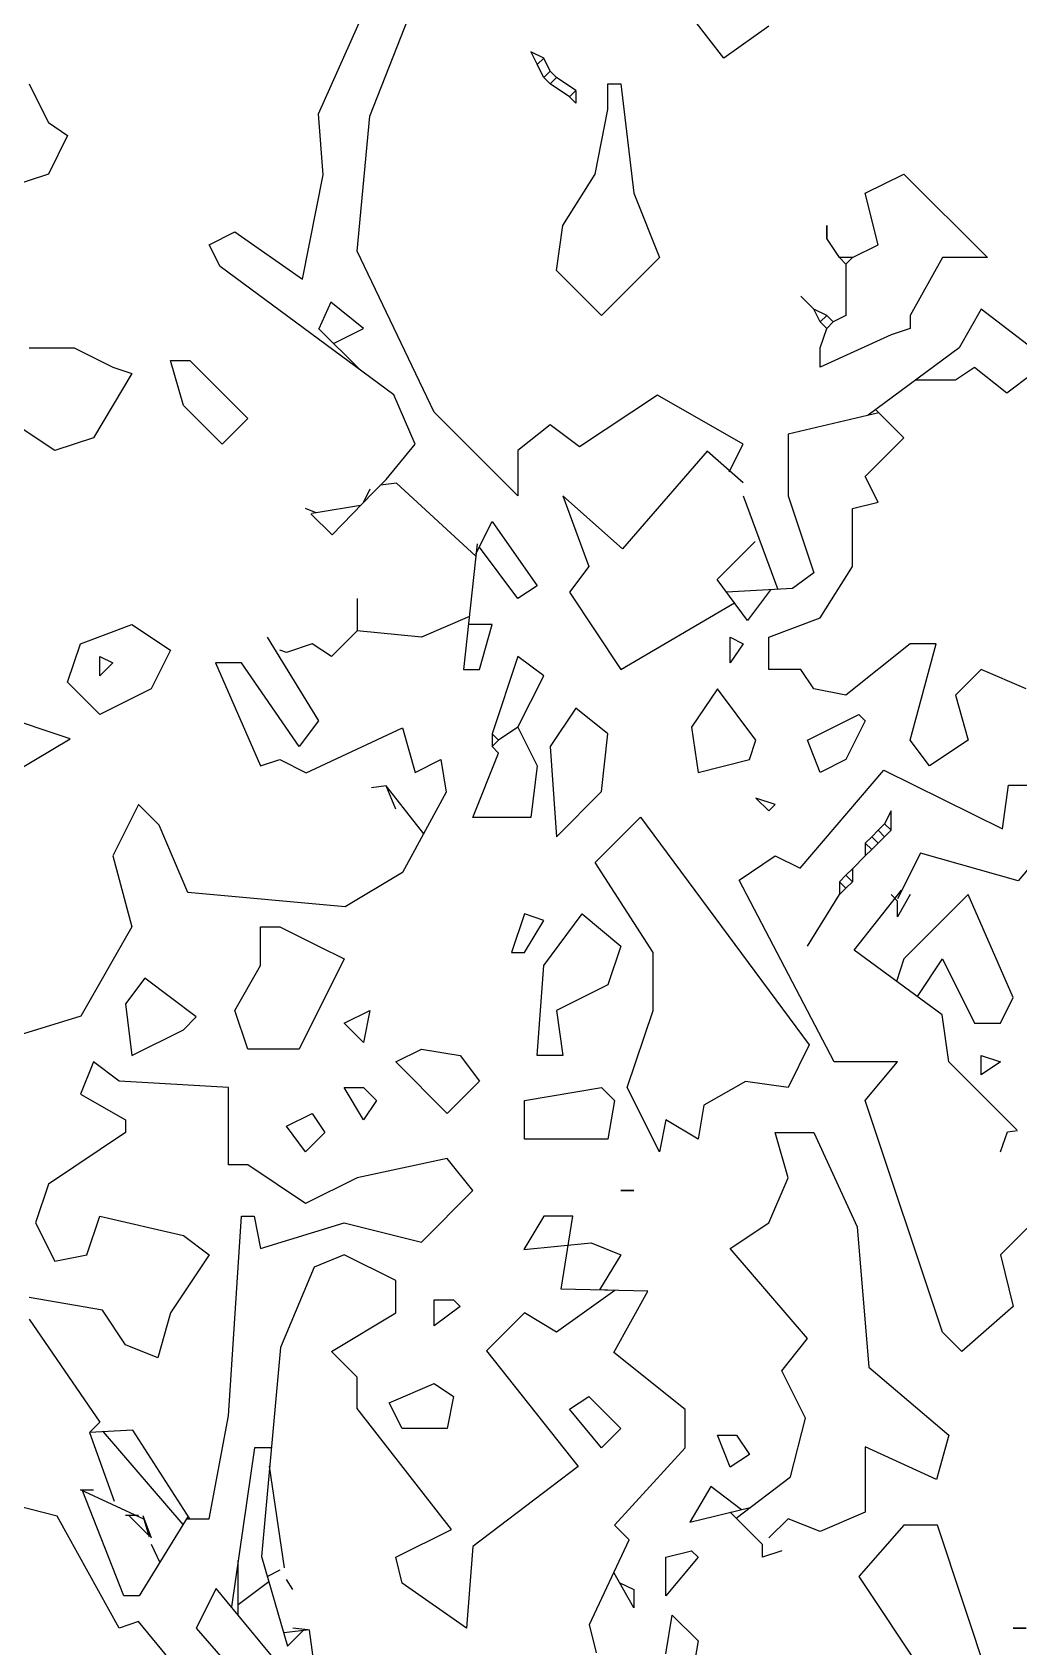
# Model space of a CAD drawing. Header units: millimetres. Extents: x 1211.91 to 1219.54, y 1029.16 to 1038.08.
# Drawn here: x 1213.83 to 1214.235, y 1035.66 to 1036.323 of the extents above; entities that cross this region are included whole.
import ezdxf

# ---------------------------------------------------------------- set-up
doc = ezdxf.new("R2010")
doc.units = ezdxf.units.MM
doc.header["$MEASUREMENT"] = 0
for name, color, linetype in [('Hojas01', 94, 'CONTINUOUS'), ('Hojas02', 62, 'CONTINUOUS'), ('Tronco', 34, 'CONTINUOUS')]:
    doc.layers.add(name, color=color, linetype=linetype)

msp = doc.modelspace()

# ---------------------------------------------------------------- linework, layer by layer
at = {"layer": 'Hojas01', "linetype": 'Continuous'}
for p, q in [((1214.21936, 1036.20922), (1214.21039, 1036.19338)), ((1214.25368, 1036.18282), (1214.21936, 1036.20922)), ((1214.21039, 1036.19338), (1214.17303, 1036.16566)), ((1214.19257, 1036.18018), (1214.2088, 1036.18018)), ((1214.2088, 1036.18018), (1214.21672, 1036.18546)), ((1214.21672, 1036.18546), (1214.22992, 1036.1749)), ((1214.22992, 1036.1749), (1214.24048, 1036.18282)), ((1214.08657, 1036.17385), (1214.05449, 1036.15273)), ((1214.12168, 1036.15378), (1214.08657, 1036.17385)), ((1214.17739, 1036.16672), (1214.14016, 1036.15788)), ((1214.18768, 1036.15642), (1214.17607, 1036.16804)), ((1214.04248, 1036.1617), (1214.02928, 1036.15114)), ((1214.05449, 1036.15273), (1214.04248, 1036.1617)), ((1214.11601, 1036.14243), (1214.12168, 1036.15378)), ((1214.14016, 1036.15788), (1214.14016, 1036.13266)), ((1214.17184, 1036.14058), (1214.18768, 1036.15642)), ((1214.02928, 1036.15114), (1214.02928, 1036.13266)), ((1214.1069, 1036.15088), (1214.07218, 1036.11088)), ((1214.12168, 1036.13794), (1214.1069, 1036.15088)), ((1214.17712, 1036.13002), (1214.17184, 1036.14058)), ((1214.07218, 1036.11088), (1214.04776, 1036.13266)), ((1214.04776, 1036.13266), (1214.05832, 1036.10362)), ((1214.12168, 1036.13266), (1214.13594, 1036.09412)), ((1214.14016, 1036.13266), (1214.15072, 1036.10098)), ((1214.16656, 1036.12738), (1214.17712, 1036.13002)), ((1214.16656, 1036.10362), (1214.16656, 1036.12738)), ((1214.01199, 1036.10877), (1214.01872, 1036.1221)), ((1214.01872, 1036.1221), (1214.0372, 1036.0957)), ((1214.11099, 1036.09821), (1214.1267, 1036.11392)), ((1214.01252, 1036.11286), (1214.00697, 1036.06138)), ((1214.02928, 1036.09042), (1214.01344, 1036.11154)), ((1214.05832, 1036.10362), (1214.0504, 1036.09306)), ((1214.15072, 1036.10098), (1214.14201, 1036.09452)), ((1214.15336, 1036.0825), (1214.16656, 1036.10362)), ((1214.0372, 1036.0957), (1214.02928, 1036.09042)), ((1214.12353, 1036.08145), (1214.11099, 1036.09821)), ((1214.14201, 1036.09452), (1214.11482, 1036.09306)), ((1214.1329, 1036.09399), (1214.12353, 1036.08145)), ((1213.96328, 1036.09042), (1213.96328, 1036.07722)), ((1214.0504, 1036.09306), (1214.07152, 1036.06138)), ((1214.07152, 1036.06138), (1214.11812, 1036.08871)), ((1214.00935, 1036.08303), (1213.98968, 1036.07458)), ((1214.13224, 1036.07458), (1214.15336, 1036.0825)), ((1213.92632, 1036.07458), (1213.94744, 1036.04026)), ((1213.96328, 1036.07722), (1213.95272, 1036.06666)), ((1213.98968, 1036.07458), (1213.96328, 1036.07722)), ((1214.01872, 1036.07986), (1214.00895, 1036.07986)), ((1214.01344, 1036.06138), (1214.01872, 1036.07986)), ((1214.13224, 1036.06138), (1214.13224, 1036.07458)), ((1213.93424, 1036.06838), (1213.9316, 1036.0693)), ((1213.9448, 1036.07194), (1213.93424, 1036.06838)), ((1213.95272, 1036.06666), (1213.9448, 1036.07194)), ((1214.19032, 1036.07194), (1214.16392, 1036.05082)), ((1214.19032, 1036.03234), (1214.20088, 1036.07194)), ((1214.20088, 1036.07194), (1214.19032, 1036.07194)), ((1213.91576, 1036.06402), (1213.9052, 1036.06402)), ((1213.9052, 1036.06402), (1213.92368, 1036.02178)), ((1213.93952, 1036.0297), (1213.91576, 1036.06402)), ((1214.00697, 1036.06138), (1214.01344, 1036.06138)), ((1214.14544, 1036.06138), (1214.13224, 1036.06138)), ((1214.15072, 1036.05346), (1214.14544, 1036.06138)), ((1214.21936, 1036.06138), (1214.2088, 1036.05082)), ((1214.23784, 1036.05346), (1214.21936, 1036.06138)), ((1214.16392, 1036.05082), (1214.15072, 1036.05346)), ((1214.2088, 1036.05082), (1214.21408, 1036.03234)), ((1213.84554, 1036.03287), (1213.81544, 1036.0429)), ((1213.94744, 1036.04026), (1213.93952, 1036.0297)), ((1213.94243, 1036.01901), (1213.98189, 1036.03736)), ((1213.98189, 1036.03736), (1213.98704, 1036.01914)), ((1213.81095, 1036.01241), (1213.84554, 1036.03287)), ((1214.19824, 1036.02178), (1214.19032, 1036.03234)), ((1214.21408, 1036.03234), (1214.19824, 1036.02178)), ((1213.92368, 1036.02178), (1213.9316, 1036.02442)), ((1213.9316, 1036.02442), (1213.94243, 1036.01901)), ((1213.98704, 1036.01914), (1213.9976, 1036.02442)), ((1213.9976, 1036.02442), (1213.99985, 1036.01096)), ((1214.14505, 1035.97981), (1214.1795, 1036.02007)), ((1214.1795, 1036.02007), (1214.22821, 1035.99591)), ((1214.22821, 1035.99591), (1214.23058, 1036.01386)), ((1214.23058, 1036.01386), (1214.25632, 1036.01386)), ((1213.97516, 1036.0136), (1213.96922, 1036.01281)), ((1213.97912, 1036.0041), (1213.97516, 1036.0136)), ((1213.99061, 1035.99393), (1213.97516, 1036.0136)), ((1213.99985, 1036.01096), (1213.98189, 1035.97809)), ((1213.87352, 1036.00594), (1213.86296, 1035.98482)), ((1213.88197, 1035.9975), (1213.87352, 1036.00594)), ((1214.06096, 1035.98218), (1214.07957, 1036.0008)), ((1214.07957, 1036.0008), (1214.14887, 1035.90734)), ((1214.26134, 1036.00621), (1214.23454, 1035.97466)), ((1213.89385, 1035.96978), (1213.88197, 1035.9975)), ((1213.86296, 1035.98482), (1213.87088, 1035.95578)), ((1214.08472, 1035.94522), (1214.06096, 1035.98218)), ((1214.1201, 1035.97492), (1214.13488, 1035.98482)), ((1214.13488, 1035.98482), (1214.14505, 1035.97981)), ((1214.19455, 1035.98601), (1214.18504, 1035.96727)), ((1214.23454, 1035.97466), (1214.19455, 1035.98601)), ((1213.98189, 1035.97809), (1213.9584, 1035.96397)), ((1214.15904, 1035.90034), (1214.1201, 1035.97492)), ((1213.9584, 1035.96397), (1213.89385, 1035.96978)), ((1214.16722, 1035.94615), (1214.18676, 1035.97083)), ((1214.18504, 1035.96634), (1214.1824, 1035.96898)), ((1214.19032, 1035.96898), (1214.18504, 1035.95988)), ((1214.21408, 1035.96898), (1214.18768, 1035.94258)), ((1214.23256, 1035.92674), (1214.21408, 1035.96898)), ((1214.18504, 1035.95988), (1214.18504, 1035.96634)), ((1213.87088, 1035.95578), (1213.84989, 1035.91909)), ((1214.08472, 1035.92146), (1214.08472, 1035.94522)), ((1214.20339, 1035.91962), (1214.16722, 1035.94615)), ((1214.18768, 1035.94258), (1214.18465, 1035.93334)), ((1214.19323, 1035.92714), (1214.20352, 1035.94258)), ((1214.20352, 1035.94258), (1214.21672, 1035.91618)), ((1214.07416, 1035.88978), (1214.08472, 1035.92146)), ((1214.22728, 1035.91618), (1214.23256, 1035.92674)), ((1213.84989, 1035.91909), (1213.81518, 1035.9084)), ((1214.20616, 1035.90034), (1214.20339, 1035.91962)), ((1214.21672, 1035.91618), (1214.22728, 1035.91618)), ((1214.14887, 1035.90734), (1214.14016, 1035.88978)), ((1213.85504, 1035.90034), (1213.84976, 1035.88714)), ((1213.8656, 1035.89242), (1213.85504, 1035.90034)), ((1214.18504, 1035.90034), (1214.15904, 1035.90034)), ((1214.17184, 1035.8845), (1214.18504, 1035.90034)), ((1214.23401, 1035.87249), (1214.20616, 1035.90034)), ((1213.91048, 1035.88978), (1213.8656, 1035.89242)), ((1213.91048, 1035.8581), (1213.91048, 1035.88978)), ((1214.08736, 1035.86338), (1214.07416, 1035.88978)), ((1214.12261, 1035.89229), (1214.10558, 1035.88252)), ((1214.14016, 1035.88978), (1214.12261, 1035.89229)), ((1213.84976, 1035.88714), (1213.86824, 1035.87658)), ((1214.10558, 1035.88252), (1214.1032, 1035.86866)), ((1214.20352, 1035.78946), (1214.17184, 1035.8845)), ((1213.86824, 1035.87658), (1213.86824, 1035.8713)), ((1214.09, 1035.87658), (1214.08736, 1035.86338)), ((1214.1032, 1035.86866), (1214.09, 1035.87658)), ((1213.86824, 1035.8713), (1213.83656, 1035.85018)), ((1214.14016, 1035.85282), (1214.13488, 1035.8713)), ((1214.13488, 1035.8713), (1214.15072, 1035.8713)), ((1214.15072, 1035.8713), (1214.16854, 1035.83263)), ((1214.22728, 1035.86338), (1214.23019, 1035.8717)), ((1214.23019, 1035.8717), (1214.23428, 1035.87223)), ((1213.9184, 1035.8581), (1213.91048, 1035.8581)), ((1213.94216, 1035.84226), (1213.9184, 1035.8581)), ((1214.00024, 1035.86074), (1213.96328, 1035.85282)), ((1214.0108, 1035.84754), (1214.00024, 1035.86074)), ((1213.83656, 1035.85018), (1213.83128, 1035.83434)), ((1213.96328, 1035.85282), (1213.94216, 1035.84226)), ((1214.13224, 1035.83434), (1214.14016, 1035.85282)), ((1213.98968, 1035.82642), (1214.0108, 1035.84754)), ((1213.8524, 1035.82114), (1213.85768, 1035.83698)), ((1213.85768, 1035.83698), (1213.892, 1035.82906)), ((1213.91048, 1035.75514), (1213.91576, 1035.83698)), ((1213.91576, 1035.83698), (1213.92104, 1035.83698)), ((1213.92104, 1035.83698), (1213.92368, 1035.82378)), ((1214.03984, 1035.83698), (1214.03166, 1035.82339)), ((1214.05185, 1035.83698), (1214.03984, 1035.83698)), ((1214.04697, 1035.80702), (1214.05185, 1035.83698)), ((1214.24431, 1035.83817), (1214.22728, 1035.82114)), ((1213.83128, 1035.83434), (1213.8392, 1035.8185)), ((1213.892, 1035.82906), (1213.90256, 1035.82114)), ((1213.92368, 1035.82378), (1213.958, 1035.83434)), ((1213.958, 1035.83434), (1213.98968, 1035.82642)), ((1214.1164, 1035.82378), (1214.13224, 1035.83434)), ((1214.16854, 1035.83263), (1214.17329, 1035.77508)), ((1214.03166, 1035.82339), (1214.05938, 1035.82603)), ((1214.05938, 1035.82603), (1214.07152, 1035.82114)), ((1214.14808, 1035.78682), (1214.1164, 1035.82378)), ((1213.8392, 1035.8185), (1213.8524, 1035.82114)), ((1213.90256, 1035.82114), (1213.88672, 1035.79738)), ((1213.94559, 1035.81613), (1213.93187, 1035.78313)), ((1213.958, 1035.82114), (1213.94559, 1035.81613)), ((1213.97912, 1035.81058), (1213.958, 1035.82114)), ((1214.07152, 1035.82114), (1214.06281, 1035.80676)), ((1214.22728, 1035.82114), (1214.23256, 1035.80002)), ((1213.97912, 1035.79738), (1213.97912, 1035.81058)), ((1213.85874, 1035.79844), (1213.82864, 1035.80372)), ((1214.06901, 1035.80649), (1214.04512, 1035.78946)), ((1214.08261, 1035.80623), (1214.04697, 1035.80702)), ((1214.06624, 1035.80662), (1214.06096, 1035.80676)), ((1214.06862, 1035.78115), (1214.08261, 1035.80623)), ((1213.86824, 1035.78418), (1213.85874, 1035.79844)), ((1213.88672, 1035.79738), (1213.88144, 1035.7789)), ((1213.95272, 1035.78154), (1213.97912, 1035.79738)), ((1214.03192, 1035.79738), (1214.01635, 1035.78181)), ((1214.04512, 1035.78946), (1214.03192, 1035.79738)), ((1214.23256, 1035.80002), (1214.21144, 1035.78154)), ((1213.82864, 1035.79474), (1213.85768, 1035.7525)), ((1214.21144, 1035.78154), (1214.20352, 1035.78946)), ((1213.88144, 1035.7789), (1213.86824, 1035.78418)), ((1213.93187, 1035.78313), (1213.92408, 1035.69733)), ((1214.13752, 1035.77362), (1214.14808, 1035.78682)), ((1213.96328, 1035.77098), (1213.95272, 1035.78154)), ((1214.01635, 1035.78181), (1214.05397, 1035.73429)), ((1214.09792, 1035.75765), (1214.06862, 1035.78115)), ((1213.96328, 1035.75818), (1213.96328, 1035.77098)), ((1214.14729, 1035.75409), (1214.13752, 1035.77362)), ((1214.17329, 1035.77508), (1214.20616, 1035.74722)), ((1214.00196, 1035.70842), (1213.96328, 1035.75818)), ((1214.09792, 1035.74194), (1214.09792, 1035.75765)), ((1213.85768, 1035.7525), (1213.85346, 1035.74828)), ((1213.87128, 1035.7492), (1213.85346, 1035.74828)), ((1213.89464, 1035.7129), (1213.87128, 1035.7492)), ((1213.90256, 1035.7129), (1213.91048, 1035.75514)), ((1214.14109, 1035.73006), (1214.14729, 1035.75409)), ((1213.85346, 1035.74828), (1213.86362, 1035.72003)), ((1213.89187, 1035.71053), (1213.85913, 1035.74854)), ((1214.20101, 1035.72901), (1214.17184, 1035.74234)), ((1214.17184, 1035.74234), (1214.17184, 1035.71554)), ((1214.20616, 1035.74722), (1214.20101, 1035.72901)), ((1213.92117, 1035.74194), (1213.91167, 1035.67674)), ((1213.92804, 1035.74194), (1213.92117, 1035.74194)), ((1214.06888, 1035.71026), (1214.09792, 1035.74194)), ((1213.93345, 1035.69271), (1213.92738, 1035.73442)), ((1214.05397, 1035.73429), (1214.0108, 1035.70142)), ((1214.11878, 1035.71317), (1214.14109, 1035.73006)), ((1213.87577, 1035.71277), (1213.84976, 1035.72478)), ((1213.84976, 1035.72478), (1213.85504, 1035.72478)), ((1213.86758, 1035.68122), (1213.85042, 1035.72478)), ((1214.10848, 1035.7261), (1214.09977, 1035.71145)), ((1214.12102, 1035.7166), (1214.10848, 1035.7261)), ((1213.84013, 1035.71396), (1213.81769, 1035.71964)), ((1214.09977, 1035.71145), (1214.12459, 1035.71752)), ((1213.8656, 1035.66802), (1213.84013, 1035.71396)), ((1213.87352, 1035.71422), (1213.86824, 1035.71422)), ((1213.87775, 1035.70604), (1213.86956, 1035.71422)), ((1213.89398, 1035.71396), (1213.87379, 1035.68122)), ((1213.87537, 1035.71422), (1213.8788, 1035.70498)), ((1213.87577, 1035.71277), (1213.87788, 1035.70551)), ((1213.89332, 1035.7129), (1213.90256, 1035.7129)), ((1214.07495, 1035.70419), (1214.06888, 1035.71026)), ((1214.1296, 1035.70234), (1214.1164, 1035.71554)), ((1214.14016, 1035.7129), (1214.13224, 1035.70498)), ((1214.15336, 1035.70762), (1214.14016, 1035.7129)), ((1214.17184, 1035.71554), (1214.15336, 1035.70762)), ((1214.18768, 1035.71026), (1214.1692, 1035.68914)), ((1214.20154, 1035.71026), (1214.18768, 1035.71026)), ((1214.22926, 1035.62644), (1214.20154, 1035.71026)), ((1213.97912, 1035.69706), (1214.00196, 1035.70842)), ((1214.05859, 1035.66948), (1214.07495, 1035.70419)), ((1213.88237, 1035.69508), (1213.87893, 1035.70234)), ((1213.91444, 1035.6733), (1213.91444, 1035.69574)), ((1213.92408, 1035.69733), (1213.93477, 1035.66063)), ((1213.98176, 1035.6865), (1213.97912, 1035.69706)), ((1214.0108, 1035.70142), (1214.00816, 1035.66802)), ((1214.1296, 1035.69706), (1214.1296, 1035.70234)), ((1214.13752, 1035.6997), (1214.1296, 1035.69706)), ((1213.9316, 1035.69178), (1213.92645, 1035.68914)), ((1214.0768, 1035.67634), (1214.06862, 1035.69086)), ((1214.1692, 1035.68914), (1214.1956, 1035.64954)), ((1213.90547, 1035.68426), (1213.89728, 1035.66802)), ((1213.96157, 1035.61615), (1213.90547, 1035.68426)), ((1213.92711, 1035.68703), (1213.91444, 1035.67753)), ((1213.93688, 1035.68386), (1213.93424, 1035.68796)), ((1214.00816, 1035.66802), (1213.98176, 1035.6865)), ((1214.07086, 1035.68677), (1214.0768, 1035.68386)), ((1214.0768, 1035.68386), (1214.0768, 1035.67634)), ((1213.87379, 1035.68122), (1213.86758, 1035.68122)), ((1213.87352, 1035.67066), (1213.8656, 1035.66802)), ((1213.92315, 1035.6106), (1213.87352, 1035.67066)), ((1214.06149, 1035.65786), (1214.05859, 1035.66948)), ((1213.89728, 1035.66802), (1213.95008, 1035.6073)), ((1213.94375, 1035.66736), (1213.93319, 1035.66604)), ((1213.93477, 1035.66063), (1213.94124, 1035.6671)), ((1213.94309, 1035.66736), (1213.93688, 1035.66802)), ((1213.94784, 1035.637), (1213.94375, 1035.6671))]:
    msp.add_line(p, q, dxfattribs=at)
at = {"layer": 'Hojas02', "linetype": 'Continuous'}
for p, q in [((1214.11376, 1036.31218), (1214.09528, 1036.33594)), ((1214.13224, 1036.32538), (1214.11376, 1036.31218)), ((1214.03984, 1036.31218), (1214.03456, 1036.31482)), ((1214.03456, 1036.31482), (1214.0372, 1036.30954)), ((1214.03984, 1036.31218), (1214.0372, 1036.30954)), ((1214.04248, 1036.3069), (1214.03984, 1036.31218)), ((1214.03984, 1036.30426), (1214.0372, 1036.30954)), ((1214.04248, 1036.3069), (1214.03984, 1036.30426)), ((1214.04512, 1036.30426), (1214.04248, 1036.3069)), ((1213.82864, 1036.30162), (1213.83128, 1036.29634)), ((1214.04248, 1036.30162), (1214.03984, 1036.30426)), ((1214.04512, 1036.30426), (1214.04248, 1036.30162)), ((1214.0504, 1036.29634), (1214.04248, 1036.30162)), ((1214.05304, 1036.29898), (1214.04512, 1036.30426)), ((1214.05304, 1036.29898), (1214.0504, 1036.29634)), ((1214.05304, 1036.29898), (1214.05304, 1036.2937)), ((1214.06624, 1036.29106), (1214.06624, 1036.30162)), ((1214.06624, 1036.30162), (1214.07152, 1036.30162)), ((1214.07152, 1036.30162), (1214.0768, 1036.25674)), ((1213.83128, 1036.29634), (1213.83656, 1036.28578)), ((1214.05304, 1036.2937), (1214.0504, 1036.29634)), ((1213.83656, 1036.28578), (1213.84448, 1036.2805)), ((1214.06096, 1036.26466), (1214.06624, 1036.29106)), ((1213.84448, 1036.2805), (1213.83656, 1036.26466)), ((1213.83656, 1036.26466), (1213.82072, 1036.25938)), ((1214.04776, 1036.24354), (1214.06096, 1036.26466)), ((1214.17184, 1036.25674), (1214.18768, 1036.26466)), ((1214.18768, 1036.26466), (1214.222, 1036.23034)), ((1214.0768, 1036.25674), (1214.08736, 1036.23034)), ((1214.17712, 1036.23562), (1214.17184, 1036.25674)), ((1214.04512, 1036.22506), (1214.04776, 1036.24354)), ((1214.156, 1036.24354), (1214.156, 1036.23826)), ((1214.156, 1036.23826), (1214.156, 1036.24354)), ((1214.16128, 1036.23034), (1214.156, 1036.23826)), ((1214.16656, 1036.23034), (1214.17712, 1036.23562)), ((1214.08736, 1036.23034), (1214.0636, 1036.20658)), ((1214.16392, 1036.2277), (1214.16128, 1036.23034)), ((1214.16656, 1036.23034), (1214.16128, 1036.23034)), ((1214.16656, 1036.23034), (1214.16392, 1036.2277)), ((1214.16392, 1036.2277), (1214.16392, 1036.20658)), ((1214.20352, 1036.23034), (1214.19032, 1036.20658)), ((1214.21408, 1036.23034), (1214.20352, 1036.23034)), ((1214.222, 1036.23034), (1214.21408, 1036.23034)), ((1214.0636, 1036.20658), (1214.04512, 1036.22506)), ((1214.14544, 1036.2145), (1214.15072, 1036.20922)), ((1214.15072, 1036.20922), (1214.14544, 1036.2145)), ((1214.156, 1036.20658), (1214.15072, 1036.20922)), ((1214.15336, 1036.20394), (1214.15072, 1036.20922)), ((1214.156, 1036.20658), (1214.15336, 1036.20394)), ((1214.15864, 1036.20394), (1214.156, 1036.20658)), ((1214.16392, 1036.20658), (1214.15864, 1036.20394)), ((1214.19032, 1036.20658), (1214.19032, 1036.2013)), ((1214.156, 1036.2013), (1214.15336, 1036.20394)), ((1214.15336, 1036.19338), (1214.156, 1036.2013)), ((1214.15864, 1036.20394), (1214.156, 1036.2013)), ((1214.19032, 1036.2013), (1214.1824, 1036.19866)), ((1213.82864, 1036.19338), (1213.84712, 1036.19338)), ((1213.84712, 1036.19338), (1213.86296, 1036.18546)), ((1214.1824, 1036.19866), (1214.15336, 1036.18546)), ((1214.15336, 1036.18546), (1214.15336, 1036.19338)), ((1213.892, 1036.16962), (1213.88672, 1036.1881)), ((1213.88672, 1036.1881), (1213.89464, 1036.1881)), ((1213.89464, 1036.1881), (1213.9184, 1036.16434)), ((1213.87088, 1036.18282), (1213.85504, 1036.15642)), ((1213.86296, 1036.18546), (1213.87088, 1036.18282)), ((1213.90784, 1036.15378), (1213.892, 1036.16962)), ((1213.8392, 1036.15114), (1213.82336, 1036.1617)), ((1213.9184, 1036.16434), (1213.90784, 1036.15378)), ((1213.85504, 1036.15642), (1213.8392, 1036.15114)), ((1213.84976, 1036.07194), (1213.87088, 1036.07986)), ((1213.87088, 1036.07986), (1213.88672, 1036.0693)), ((1214.1164, 1036.06402), (1214.1164, 1036.07458)), ((1214.1164, 1036.07458), (1214.12168, 1036.07194)), ((1213.84448, 1036.0561), (1213.84976, 1036.07194)), ((1213.88672, 1036.0693), (1213.8788, 1036.05346)), ((1214.12168, 1036.07194), (1214.1164, 1036.06402)), ((1213.85768, 1036.05874), (1213.85768, 1036.06666)), ((1213.85768, 1036.06666), (1213.86296, 1036.06402)), ((1213.86296, 1036.06402), (1213.85768, 1036.05874)), ((1214.02928, 1036.06666), (1214.01872, 1036.03498)), ((1214.03984, 1036.05874), (1214.02928, 1036.06666)), ((1213.85768, 1036.0429), (1213.84448, 1036.0561)), ((1213.8788, 1036.05346), (1213.85768, 1036.0429)), ((1214.02928, 1036.03762), (1214.03984, 1036.05874)), ((1214.11112, 1036.05346), (1214.10056, 1036.03762)), ((1214.12696, 1036.03234), (1214.11112, 1036.05346)), ((1214.05304, 1036.04554), (1214.04248, 1036.0297)), ((1214.06624, 1036.03498), (1214.05304, 1036.04554)), ((1214.14808, 1036.03234), (1214.1692, 1036.0429)), ((1214.17184, 1036.04026), (1214.16392, 1036.02442)), ((1214.1692, 1036.0429), (1214.17184, 1036.04026)), ((1214.02136, 1036.03234), (1214.01872, 1036.03498)), ((1214.01872, 1036.03498), (1214.01872, 1036.0297)), ((1214.02928, 1036.03762), (1214.02136, 1036.03234)), ((1214.02928, 1036.03762), (1214.0372, 1036.02178)), ((1214.0636, 1036.01122), (1214.06624, 1036.03498)), ((1214.10056, 1036.03762), (1214.1032, 1036.01914)), ((1214.0108, 1036.00066), (1214.02136, 1036.02706)), ((1214.02136, 1036.03234), (1214.01872, 1036.0297)), ((1214.02136, 1036.02706), (1214.01872, 1036.0297)), ((1214.04248, 1036.0297), (1214.04512, 1035.99274)), ((1214.12432, 1036.02442), (1214.12696, 1036.03234)), ((1214.15336, 1036.01914), (1214.14808, 1036.03234)), ((1214.0372, 1036.02178), (1214.03456, 1036.00066)), ((1214.1032, 1036.01914), (1214.12432, 1036.02442)), ((1214.16392, 1036.02442), (1214.15336, 1036.01914)), ((1214.04512, 1035.99274), (1214.0636, 1036.01122)), ((1214.13488, 1036.00594), (1214.12696, 1036.00858)), ((1214.12696, 1036.00858), (1214.13224, 1036.0033)), ((1214.03456, 1036.00066), (1214.0108, 1036.00066)), ((1214.13224, 1036.0033), (1214.13488, 1036.00594)), ((1214.1824, 1036.0033), (1214.17976, 1035.99802)), ((1214.1824, 1035.99538), (1214.1824, 1036.0033)), ((1214.17712, 1035.99538), (1214.17448, 1035.99274)), ((1214.17976, 1035.99802), (1214.17712, 1035.99538)), ((1214.17976, 1035.99274), (1214.17712, 1035.99538)), ((1214.1824, 1035.99538), (1214.17976, 1035.99802)), ((1214.1824, 1035.99538), (1214.17976, 1035.99274)), ((1214.17448, 1035.99274), (1214.17184, 1035.9901)), ((1214.17448, 1035.98746), (1214.17184, 1035.9901)), ((1214.17184, 1035.9901), (1214.17184, 1035.98482)), ((1214.17448, 1035.98746), (1214.17184, 1035.98482)), ((1214.17712, 1035.9901), (1214.17448, 1035.99274)), ((1214.17712, 1035.9901), (1214.17448, 1035.98746)), ((1214.17976, 1035.99274), (1214.17712, 1035.9901)), ((1214.17184, 1035.98482), (1214.16656, 1035.97954)), ((1214.16392, 1035.9769), (1214.16128, 1035.97426)), ((1214.16392, 1035.97162), (1214.16128, 1035.97426)), ((1214.16128, 1035.97426), (1214.16128, 1035.96898)), ((1214.16656, 1035.97954), (1214.16392, 1035.9769)), ((1214.16656, 1035.97426), (1214.16392, 1035.9769)), ((1214.16656, 1035.97426), (1214.16392, 1035.97162)), ((1214.16656, 1035.97954), (1214.16656, 1035.97426)), ((1214.14808, 1035.94786), (1214.16128, 1035.96898)), ((1214.16392, 1035.97162), (1214.16128, 1035.96898)), ((1214.03192, 1035.96106), (1214.02664, 1035.94522)), ((1214.03984, 1035.95842), (1214.03192, 1035.96106)), ((1214.03984, 1035.93994), (1214.05568, 1035.96106)), ((1214.05568, 1035.96106), (1214.07152, 1035.94786)), ((1213.92368, 1035.93994), (1213.92368, 1035.95578)), ((1213.92368, 1035.95578), (1213.9316, 1035.95578)), ((1213.9316, 1035.95578), (1213.94744, 1035.94786)), ((1214.03192, 1035.94522), (1214.03984, 1035.95842)), ((1213.94744, 1035.94786), (1213.958, 1035.94258)), ((1214.07152, 1035.94786), (1214.06624, 1035.93202)), ((1213.958, 1035.94258), (1213.93952, 1035.90562)), ((1214.02664, 1035.94522), (1214.03192, 1035.94522)), ((1213.87616, 1035.93466), (1213.86824, 1035.9241)), ((1213.89728, 1035.91882), (1213.87616, 1035.93466)), ((1213.91312, 1035.92146), (1213.92368, 1035.93994)), ((1214.0372, 1035.90298), (1214.03984, 1035.93994)), ((1214.06624, 1035.93202), (1214.04512, 1035.92146)), ((1213.86824, 1035.9241), (1213.87088, 1035.90298)), ((1213.9184, 1035.90562), (1213.91312, 1035.92146)), ((1213.958, 1035.91618), (1213.96856, 1035.92146)), ((1213.96856, 1035.92146), (1213.96592, 1035.90826)), ((1214.04512, 1035.92146), (1214.04776, 1035.90298)), ((1213.892, 1035.91354), (1213.89728, 1035.91882)), ((1213.96592, 1035.90826), (1213.958, 1035.91618)), ((1213.87088, 1035.90298), (1213.892, 1035.91354)), ((1213.93952, 1035.90562), (1213.9184, 1035.90562)), ((1213.97912, 1035.90034), (1213.98968, 1035.90562)), ((1213.98968, 1035.90562), (1214.00552, 1035.90298)), ((1214.00552, 1035.90298), (1214.01344, 1035.89242)), ((1214.04776, 1035.90298), (1214.0372, 1035.90298)), ((1214.21936, 1035.89506), (1214.21936, 1035.90298)), ((1214.21936, 1035.90298), (1214.22728, 1035.90034)), ((1214.00024, 1035.87922), (1213.97912, 1035.90034)), ((1214.22728, 1035.90034), (1214.21936, 1035.89506)), ((1213.96592, 1035.87658), (1213.958, 1035.88978)), ((1213.958, 1035.88978), (1213.96592, 1035.88978)), ((1213.96592, 1035.88978), (1213.9712, 1035.8845)), ((1214.01344, 1035.89242), (1214.00024, 1035.87922)), ((1214.03192, 1035.8845), (1214.0636, 1035.88978)), ((1214.0636, 1035.88978), (1214.06888, 1035.8845)), ((1213.9712, 1035.8845), (1213.96592, 1035.87658)), ((1214.03192, 1035.86866), (1214.03192, 1035.8845)), ((1214.06888, 1035.8845), (1214.06624, 1035.86866)), ((1213.93424, 1035.87394), (1213.9448, 1035.87922)), ((1213.9448, 1035.87922), (1213.95008, 1035.8713)), ((1213.94216, 1035.86338), (1213.93424, 1035.87394)), ((1213.95008, 1035.8713), (1213.94216, 1035.86338)), ((1214.06624, 1035.86866), (1214.03192, 1035.86866)), ((1214.0768, 1035.84754), (1214.07152, 1035.84754)), ((1214.07152, 1035.84754), (1214.0768, 1035.84754)), ((1213.99496, 1035.7921), (1213.99496, 1035.80266)), ((1213.99496, 1035.80266), (1214.00288, 1035.80266)), ((1214.00288, 1035.80266), (1214.00552, 1035.80002)), ((1214.00552, 1035.80002), (1213.99496, 1035.7921)), ((1213.97648, 1035.76042), (1213.99496, 1035.76834)), ((1213.99496, 1035.76834), (1214.00288, 1035.76306)), ((1214.00288, 1035.76306), (1214.00024, 1035.74986)), ((1214.0504, 1035.75778), (1214.05832, 1035.76306)), ((1214.05832, 1035.76306), (1214.07152, 1035.74986)), ((1213.98176, 1035.74986), (1213.97648, 1035.76042)), ((1214.0636, 1035.74194), (1214.0504, 1035.75778)), ((1214.00024, 1035.74986), (1213.98176, 1035.74986)), ((1214.07152, 1035.74986), (1214.0636, 1035.74194)), ((1214.1164, 1035.73402), (1214.11112, 1035.74722)), ((1214.11112, 1035.74722), (1214.11904, 1035.74722)), ((1214.11904, 1035.74722), (1214.12432, 1035.7393)), ((1214.12432, 1035.7393), (1214.1164, 1035.73402)), ((1214.09, 1035.69706), (1214.10056, 1035.6997)), ((1214.1032, 1035.69706), (1214.09, 1035.68122)), ((1214.09, 1035.68122), (1214.09, 1035.69706)), ((1214.10056, 1035.6997), (1214.1032, 1035.69706)), ((1214.09, 1035.65746), (1214.09264, 1035.6733)), ((1214.09264, 1035.6733), (1214.1032, 1035.66274)), ((1214.1032, 1035.66274), (1214.10056, 1035.6469)), ((1214.23784, 1035.66802), (1214.23256, 1035.66802)), ((1214.23256, 1035.66802), (1214.23784, 1035.66802))]:
    msp.add_line(p, q, dxfattribs=at)
at = {"layer": 'Tronco', "linetype": 'Continuous'}
for p, q in [((1213.94744, 1036.28935), (1214.03179, 1036.4785)), ((1213.96856, 1036.28842), (1214.02229, 1036.42531)), ((1213.94929, 1036.26427), (1213.94744, 1036.28935)), ((1213.96328, 1036.23298), (1213.96856, 1036.28842)), ((1213.94084, 1036.2215), (1213.94929, 1036.26427)), ((1213.90256, 1036.23562), (1213.91312, 1036.2409)), ((1213.91312, 1036.2409), (1213.94084, 1036.2215)), ((1213.90705, 1036.22665), (1213.90256, 1036.23562)), ((1213.99496, 1036.16698), (1213.96328, 1036.23298)), ((1213.97833, 1036.17411), (1213.90705, 1036.22665)), ((1213.95246, 1036.21213), (1213.94757, 1036.20117)), ((1213.96592, 1036.2013), (1213.95246, 1036.21213)), ((1213.96434, 1036.18441), (1213.94744, 1036.2013)), ((1213.95365, 1036.1951), (1213.96592, 1036.2013)), ((1213.98704, 1036.15378), (1213.97833, 1036.17411)), ((1214.02928, 1036.13266), (1213.99496, 1036.16698)), ((1213.97516, 1036.13926), (1213.98704, 1036.15378)), ((1213.96975, 1036.13385), (1213.95299, 1036.11656)), ((1213.96856, 1036.1353), (1213.96592, 1036.13002)), ((1213.96856, 1036.13266), (1213.97516, 1036.13926)), ((1213.97939, 1036.13781), (1213.97292, 1036.13702)), ((1214.01199, 1036.10785), (1213.97939, 1036.13781)), ((1213.94652, 1036.12567), (1213.94216, 1036.12738)), ((1213.96473, 1036.1287), (1213.94652, 1036.12567)), ((1213.95299, 1036.11656), (1213.94427, 1036.12527)), ((1213.94982, 1036.1262), (1213.94467, 1036.1254))]:
    msp.add_line(p, q, dxfattribs=at)

doc.saveas('drawing.dxf')
